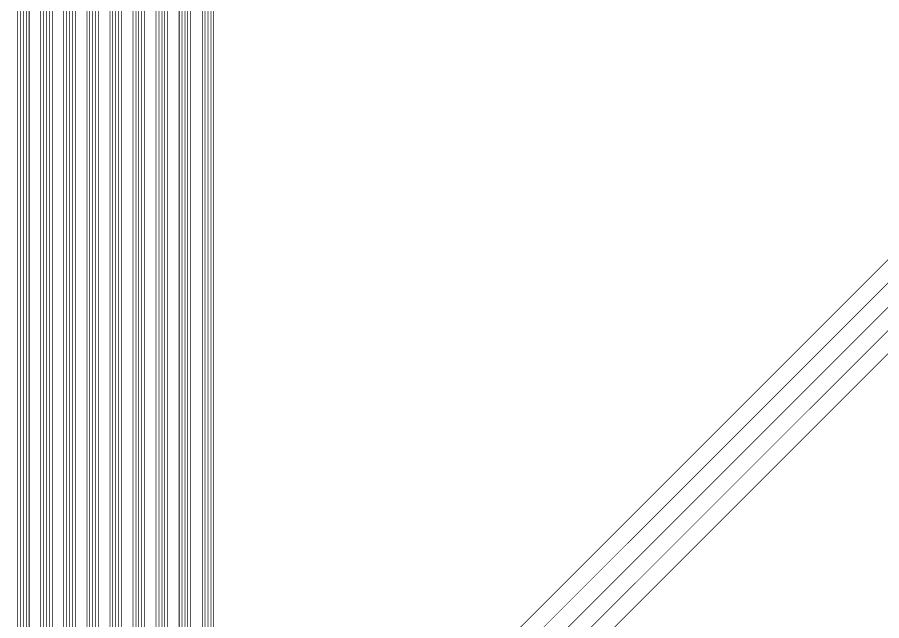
# Model space of a CAD drawing. Extents: x -22715 to 22715, y -22715 to 22715.
# Drawn here: x 74 to 3820, y -1311 to 1304 of the extents above; entities that cross this region are included whole.
import ezdxf

# ---------------------------------------------------------------- set-up
doc = ezdxf.new("R2010")
doc.units = 0
doc.layers.add('L0D0_0', color=2, linetype='CONTINUOUS')

msp = doc.modelspace()

# ---------------------------------------------------------------- linework, layer by layer
at = {"layer": 'L0D0_0', "const_width": 3}
for points in [[(950, -2643.5), (9385, 5791.5)], [(950, -2743.5), (9485, 5791.5)], [(950, -3050), (9785, 5785)], [(950, -2950), (9685, 5785)], [(950, -2850), (9585, 5785)], [(75, -2625), (75, 5477.5)], [(87.5, -2712.5), (87.5, 5477.5)], [(100, -2800), (100, 5477.5)], [(112.5, -2887.5), (112.5, 5477.5)], [(125, -2975), (125, 5477.5)], [(175, -2625), (175, 5477.5)], [(187.5, -2712.5), (187.5, 5477.5)], [(200, -2800), (200, 5477.5)], [(212.5, -2887.5), (212.5, 5477.5)], [(225, -2975), (225, 5477.5)], [(275, -2625), (275, 5477.5)], [(287.5, -2712.5), (287.5, 5477.5)], [(300, -2800), (300, 5477.5)], [(312.5, -2887.5), (312.5, 5477.5)], [(325, -2975), (325, 5477.5)], [(375, -2625), (375, 5477.5)], [(387.5, -2712.5), (387.5, 5477.5)], [(400, -2800), (400, 5477.5)], [(412.5, -2887.5), (412.5, 5477.5)], [(425, -2975), (425, 5477.5)], [(475, -2625), (475, 5477.5)], [(487.5, -2712.5), (487.5, 5477.5)], [(500, -2800), (500, 5477.5)], [(512.5, -2887.5), (512.5, 5477.5)], [(525, -2975), (525, 5477.5)], [(575, -2625), (575, 5477.5)], [(587.5, -2712.5), (587.5, 5477.5)], [(600, -2800), (600, 5477.5)], [(612.5, -2887.5), (612.5, 5477.5)], [(625, -2975), (625, 5477.5)], [(675, -2625), (675, 5477.5)], [(687.5, -2712.5), (687.5, 5477.5)], [(700, -2800), (700, 5477.5)], [(712.5, -2887.5), (712.5, 5477.5)], [(725, -2975), (725, 5477.5)], [(775, -2625), (775, 5477.5)], [(787.5, -2712.5), (787.5, 5477.5)], [(800, -2800), (800, 5477.5)], [(812.5, -2887.5), (812.5, 5477.5)], [(825, -2975), (825, 5477.5)], [(875, -2625), (875, 5477.5)], [(887.5, -2712.5), (887.5, 5477.5)], [(900, -2800), (900, 5477.5)], [(912.5, -2887.5), (912.5, 5477.5)], [(925, -2975), (925, 5477.5)]]:
    msp.add_lwpolyline(points, dxfattribs=at)

doc.saveas('drawing.dxf')
